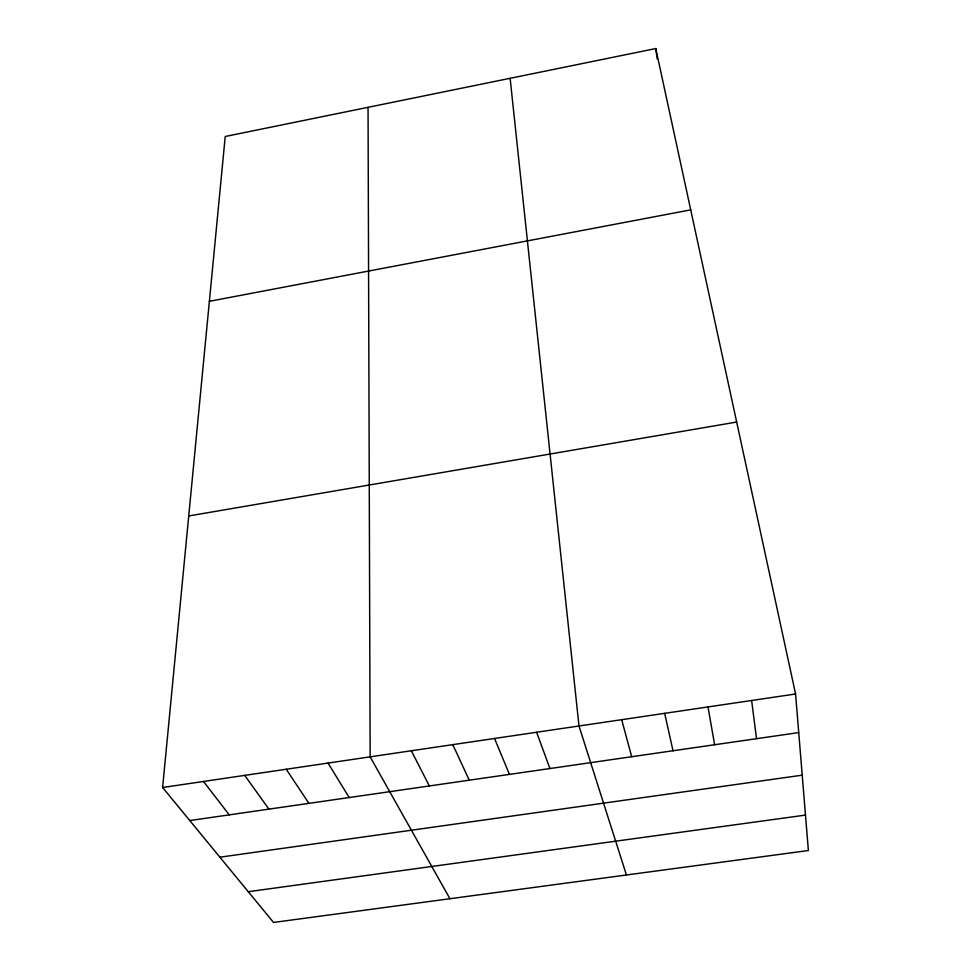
<?xml version="1.0" encoding="UTF-8"?>
<svg xmlns="http://www.w3.org/2000/svg" width="971" height="971" viewBox="0 0 971 971"><rect width="100%" height="100%" fill="white"/><g stroke="black" fill="none" stroke-linecap="round" stroke-linejoin="round"><path stroke-width="1.46" d="M162.618 787.505L225.223 136.498L655.777 48.55L795.577 693.998L808.382 850.523L273.531 922.45L162.618 787.505L795.577 693.998M209.372 301.313L690.721 209.857M188.726 515.965L736.673 422.045M189.794 820.568L798.732 732.595M219.895 857.199L802.216 775.174M248.26 891.706L805.481 815.094M203.522 781.473L229.229 814.875M244.728 775.38L268.931 809.134M286.227 769.25L308.912 803.357M328.028 763.072L349.184 797.543M449.925 898.733L370.145 756.846L368.045 107.32M411.316 750.765L429.364 785.964M452.789 744.636L469.272 780.198M494.555 738.47L509.459 774.385M536.623 732.255L549.926 768.547M626.429 874.992L578.995 725.992L510.127 78.299M621.683 719.681L631.696 756.725M664.674 713.333L673.012 750.765M707.993 706.937L714.632 744.745M655.777 48.55L657.185 58.879M751.627 700.492L756.53 738.7"/></g></svg>
